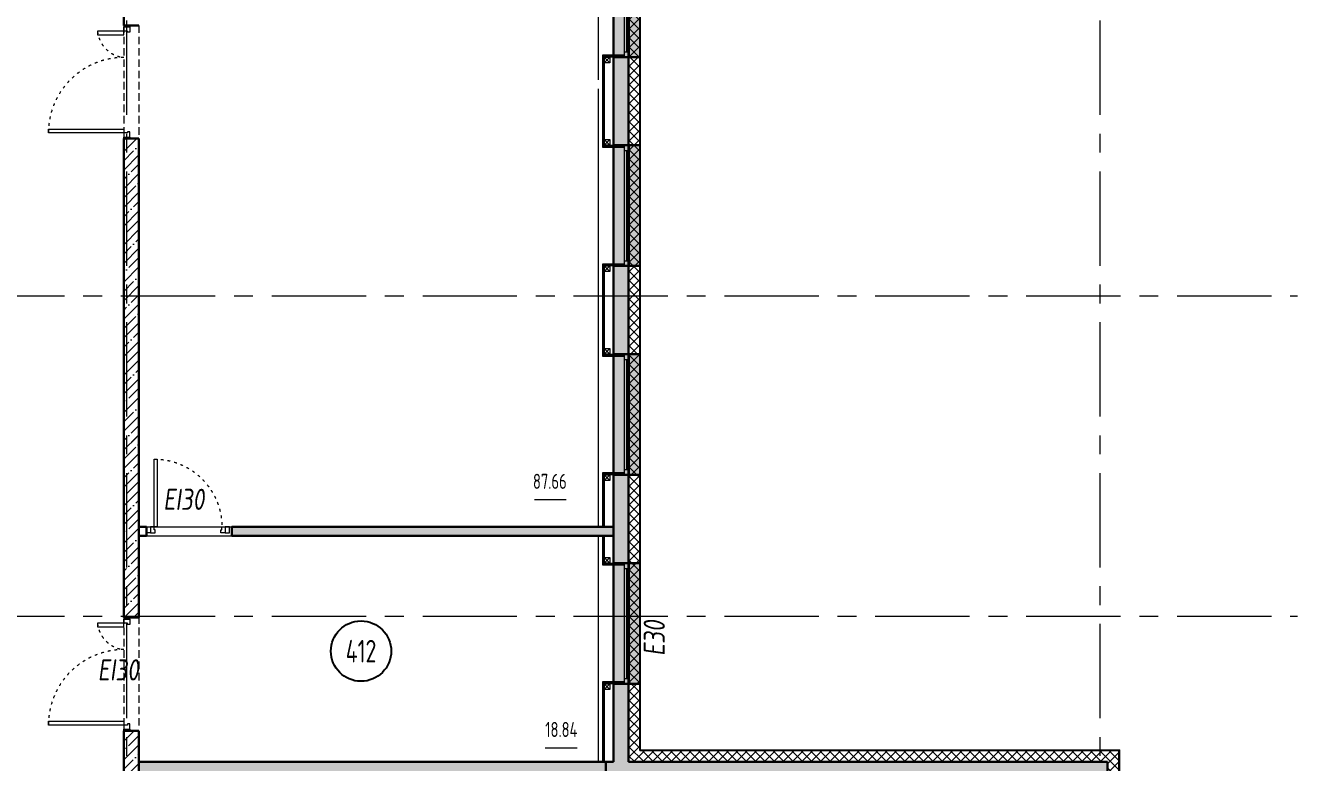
# Model space of a CAD drawing. Header units: millimetres. Extents: x -265044 to 366616, y 0 to 292181.
# Drawn here: x 249181 to 266044, y 64806 to 74580 of the extents above; entities that cross this region are included whole.
import ezdxf
from ezdxf import colors
from ezdxf.entities.mleader import LeaderData, LeaderLine
from ezdxf.enums import TextEntityAlignment as Align
from ezdxf.math import Vec2, Vec3

# ---------------------------------------------------------------- set-up
doc = ezdxf.new("R2010")
doc.units = ezdxf.units.MM
doc.header["$MEASUREMENT"] = 0
for name, pattern in [('ACAD_ISO03W100', [30, 12, -18]), ('ADSK_Штриховая_ш2 п1', [3, 2, -1]), ('CENTER', [2, 1.25, -0.25, 0.25, -0.25])]:
    doc.linetypes.add(name, pattern=pattern)
doc.layers.get('0').update_dxf_attribs({"color": 250, "lineweight": 9})
doc.layers.add('25. ЗАЛИВКА ЗОН', color=7, linetype='Continuous', lineweight=0, transparency=0.2)
for name, color, linetype, lineweight in [('_0', 250, 'Continuous', 9), ('АР_Двери', 5, 'Continuous', 18), ('АР_Маркер экспликации', 239, 'Continuous', 13), ('АР_Навесной фасад', 5, 'Continuous', 5), ('АР_Номер помещения', 1, 'Continuous', 25), ('АР_Окна БЛОК', 250, 'Continuous', 13), ('АР_Оси', 193, 'Continuous', 9), ('АР_Отметки', 250, 'Continuous', 15), ('АР_Перегородки газоблок', 165, 'Continuous', 30), ('АР_Перегородки газоблок_Штрих', 165, 'Continuous', 5), ('АР_Перегородки пеноблок', 174, 'Continuous', 25), ('АР_Подоконники', 163, 'Continuous', 9), ('АР_Помещения_площадь', 19, 'Continuous', 9), ('АР_Сущ Несущая стена', 202, 'Continuous', 30), ('АР_тонкая линия', 250, 'Continuous', 0), ('АР_Утеплитель', 250, 'Continuous', 9), ('АР_Штриховка монолит', 250, 'Continuous', 9)]:
    doc.layers.add(name, color=color, linetype=linetype, lineweight=lineweight)
doc.layers.add('АР_ПБ_Двери', color=7, linetype='Continuous', lineweight=15, true_color=0xdb0000)
doc.styles.add('ISOCPEUR', font='isocpeur.ttf', dxfattribs={"width": 0.7})
doc.styles.get("Standard").update_dxf_attribs({"font": 'isocpeur.ttf'})
doc.styles.add('Архитект', font='isocpeur.ttf', dxfattribs={"width": 0.8, "oblique": 8})
pattern_1 = [(45, (-23384.62, 0), (-123.74369, 123.74369), []), (45, (-23260.87, 0), (-123.74369, 123.74369), [218.75, -43.75, 0, -43.75])]
pattern_2 = [(50, (0, 0), (215.17805, -18.82564), [22.5, -247.5]), (355, (0, 0), (-41.6254, 225.65764), [18, -198]), (100.45144, (17.93, -1.57), (173.55265, 206.832), [19.12206, -210.34263]), (46.1842, (0, 60), (320.1724, -49.65578), [33.75, -371.25]), (96.63564, (26.68, 55.86), (280.3986, 292.23558), [28.6831, -315.51413]), (351.18416, (0, 60), (280.3986, 292.2356), [27, -297]), (21, (30, 45), (179.07212, -120.78567), [22.5, -247.5]), (326, (30, 45), (72.9946, 217.54501), [18, -198]), (71.451445, (44.92, 34.93), (252.06671, 96.75935), [19.12206, -210.34263]), (37.5, (0, 0), (3.647957, 99.868156), [0, -195.6, 0, -201, 0, -198.75]), (7.5, (0, 0), (78.92086, 118.323514), [0, -114.6, 0, -191.1, 0, -75.75]), (327.5, (-66.9, 0), (160.14673, -6.766462), [0, -75, 0, -234, 0, -310.5]), (317.5, (-96.9, 0), (174.95585, 30.031495), [0, -97.5, 0, -155.4, 0, -220.5])]

# ---------------------------------------------------------------- blocks, each defined once
blk = doc.blocks.new('Полуторная_на лестницу')
at = {"color": 8}
for points in [[(75, 80), (75, 1080), (125, 1080), (125, 80)], [(1375, 430), (1375, 80), (1425, 80), (1425, 430)]]:
    blk.add_lwpolyline(points, close=True, dxfattribs=at)
for points in [[(0, 0), (0, 80), (20, 80), (20, 0), (0, 0)], [(20, 80), (20, 0), (90, 0), (90, 30), (75, 30), (75, 80), (20, 80)], [(1480, 80), (1480, 0), (1410, 0), (1410, 30), (1425, 30), (1425, 80), (1480, 80)], [(1500, 0), (1500, 80), (1480, 80), (1480, 0), (1500, 0)]]:
    blk.add_lwpolyline(points, dxfattribs=at)
at = {"color": 8, "linetype": 'ACAD_ISO03W100', "ltscale": 3}
for centre, radius, start, end in [((75, 80), 1000, 0, 90), ((1465, 40), 392, 95.9075, 174.0925)]:
    blk.add_arc(centre, radius, start, end, dxfattribs=at)
blk = doc.blocks.new('*U371')
h = blk.add_hatch(color=8)
h.dxf.hatch_style = 1
h.paths.add_polyline_path([(-1600, -140), (0, -140), (0, 220), (-1600, 220)])
at = {"color": 8, "lineweight": 30}
for p, q in [((-1600, -140), (-1600, 220)), ((0, -140), (0, 220))]:
    blk.add_line(p, q, dxfattribs=at)
at = {"color": 8}
for p, q in [((0, 220), (-1600, 220)), ((-1600, 70), (0, 70)), ((-1600, 0), (0, 0)), ((-1530, 0), (-1530, 70)), ((-1530, 35), (-70, 35)), ((-70, 0), (-70, 70)), ((-1600, -140), (0, -140)), ((-1600, -140), (-1600, -140)), ((-1600, -140), (-1600, -140)), ((0, -140), (0, -140)), ((0, -140), (0, -140))]:
    blk.add_line(p, q, dxfattribs=at)
blk = doc.blocks.new('*U29')
at = {"color": 8}
for points in [[(0, 0), (0, -80), (55, -80), (55, 0), (0, 0)], [(55, -80), (55, 0), (115, 0), (115, -40), (100, -40), (100, -80), (55, -80)], [(1045, -80), (1045, 0), (985, 0), (985, -40), (1000, -40), (1000, -80), (1045, -80)], [(1100, 0), (1100, -80), (1045, -80), (1045, 0), (1100, 0)]]:
    blk.add_lwpolyline(points, dxfattribs=at)
blk.add_lwpolyline([(100, -80), (100, -980), (140, -980), (140, -80)], close=True, dxfattribs=at)
at = {"color": 8, "linetype": 'ACAD_ISO03W100', "ltscale": 3}
blk.add_arc((100, -80), 900, 270, 0, dxfattribs=at)
blk = doc.blocks.new('*U194')
at = {"layer": 'АР_Номер помещения', "color": 8}
blk.add_circle((-20924, -2974), 400, dxfattribs=at)
at = {"layer": 'АР_Помещения_площадь', "color": 8}
blk.add_line((-18301, -10734), (-18723, -10734), dxfattribs=at)
at = {"color": 8, "style": 'ISOCPEUR', "width": 0.7, "flags": 1}
blk.add_attdef('КАТЕГОРИЯ', (-499, -2092), '', height=250, dxfattribs=at)
at = {"layer": 'АР_Номер помещения', "color": 8, "style": 'ISOCPEUR', "width": 0.7}
blk.add_attdef('НОМЕР_ПОМЕЩЕНИЯ', text='', height=300, dxfattribs=at).set_placement((-20924, -2974), align=Align.MIDDLE_CENTER)
at = {"layer": 'АР_Помещения_площадь', "color": 8, "lineweight": 30, "width": 0.7, "flags": 104}
blk.add_attdef('ИМЯ_ПОМЕЩЕНИЯ', text='', height=100, dxfattribs=at).set_placement((158, 1217), align=Align.MIDDLE_CENTER)
at = {"layer": 'АР_Помещения_площадь', "color": 8, "style": 'ISOCPEUR', "width": 0.7}
blk.add_attdef('ПЛОЩАДЬ_ПОМЕЩЕНИЯ', text='', height=200, dxfattribs=at).set_placement((-18296, -10487), align=Align.MIDDLE_RIGHT)
blk = doc.blocks.new('*U195')
at = {"layer": 'АР_Номер помещения', "color": 8}
blk.add_circle((-20130, 1315), 400, dxfattribs=at)
at = {"layer": 'АР_Помещения_площадь', "color": 8}
blk.add_line((-17265, 29), (-17687, 29), dxfattribs=at)
at = {"color": 8, "style": 'ISOCPEUR', "width": 0.7, "flags": 1}
blk.add_attdef('КАТЕГОРИЯ', (-499, -2092), '', height=250, dxfattribs=at)
at = {"layer": 'АР_Номер помещения', "color": 8, "style": 'ISOCPEUR', "width": 0.7}
blk.add_attdef('НОМЕР_ПОМЕЩЕНИЯ', text='', height=300, dxfattribs=at).set_placement((-20130, 1315), align=Align.MIDDLE_CENTER)
at = {"layer": 'АР_Помещения_площадь', "color": 8, "lineweight": 30, "width": 0.7, "flags": 104}
blk.add_attdef('ИМЯ_ПОМЕЩЕНИЯ', text='', height=100, dxfattribs=at).set_placement((158, 1217), align=Align.MIDDLE_CENTER)
at = {"layer": 'АР_Помещения_площадь', "color": 8, "style": 'ISOCPEUR', "width": 0.7}
blk.add_attdef('ПЛОЩАДЬ_ПОМЕЩЕНИЯ', text='', height=200, dxfattribs=at).set_placement((-17260, 276), align=Align.MIDDLE_RIGHT)
blk = doc.blocks.new('_DotSmall')
at = {"color": 8, "linetype": 'ByBlock', "const_width": 0.5}
blk.add_lwpolyline([(-0.0625, 0, 1), (0.0625, 0, 1)], format="xyb", close=True, dxfattribs=at)
blk = doc.blocks.new('A$Ce02d65bd')
at = {"color": 8, "ltscale": 100}
for points in [[(0, 0), (0, 75), (75, 75), (75, 0), (0, 0)], [(0, 0), (75, 75)], [(0, 75), (75, 0)]]:
    blk.add_lwpolyline(points, dxfattribs=at)

msp = doc.modelspace()

# ---------------------------------------------------------------- hatches: boundary and pattern name
at = {"layer": 'АР_Перегородки газоблок_Штрих', "ltscale": 100}
h = msp.add_hatch(dxfattribs=at)
h.set_pattern_fill('AR-CONC', color=8, scale=30)
h.set_pattern_definition(pattern_2)
edge = h.paths.add_edge_path()
edge.add_line((256975.6, 67810.1), (251915.5, 67810.1))
edge.add_line((251915.5, 67810.1), (251915.5, 67930.1))
edge.add_line((251915.5, 67930.1), (256975.6, 67930.1))
h = msp.add_hatch(dxfattribs=at)
h.set_pattern_fill('AR-CONC', color=8, scale=30)
h.set_pattern_definition(pattern_2)
h.paths.add_polyline_path([(250685.3, 64815.7), (256875.6, 64815.7), (256875.6, 64695.7), (250686, 64695.7)])
at = {"layer": 'АР_Утеплитель', "ltscale": 100}
h = msp.add_hatch(dxfattribs=at)
h.set_pattern_fill('ANSI37', color=8, scale=700)
h.set_pattern_definition([(45, (-750086.02, 104359.21), (-61.871843, 61.871843), []), (135, (-750086.02, 104359.21), (-61.871843, -61.871843), [])])
h.paths.add_polyline_path([(263525.6, 64815.7), (257175.6, 64815.7), (257175.6, 82685.7), (246675.6, 82685.7), (246675.6, 86650.7), (211875.6, 86650.7), (211875.6, 82685.7), (206900.4, 82685.7), (206900.4, 82835.7), (211725.6, 82835.7), (211725.6, 86800.7), (246825.6, 86800.7), (246825.6, 82835.7), (257325.6, 82835.7), (257325.6, 64965.7), (263675.6, 64965.7), (263675.6, 54955.7), (250275.6, 54955.7), (250275.6, 61305.7), (242395.6, 61305.7), (242395.6, 66495.7), (234160.3, 66495.7), (234160.3, 66245.7), (234010.3, 66245.7), (234010.3, 66645.7), (242545.6, 66645.7), (242545.6, 61455.7), (250425.6, 61455.7), (250425.6, 55105.7), (263525.6, 55105.7)])
at = {"layer": 'АР_Штриховка монолит', "ltscale": 100}
h = msp.add_hatch(dxfattribs=at)
h.set_pattern_fill('ANSI35', color=8, scale=500)
h.paths.add_polyline_path([(263525.6, 64815.7), (257175.6, 64815.7), (257175.6, 82486), (256975.6, 82485.3), (256975.6, 64815.7), (256875.6, 64815.7), (256875.6, 63707.4), (257175.6, 63707.4), (257175.6, 64615.7), (263325.6, 64615.7), (263525.6, 64615.7)])
h = msp.add_hatch(dxfattribs=at)
h.set_pattern_fill('ANSI35', color=8, scale=700)
h.set_pattern_definition(pattern_1)
h.paths.add_polyline_path([(250685.6, 73080.2), (250485.6, 73080.2), (250485.6, 69052.9), (250685.6, 69052.9)])
h = msp.add_hatch(dxfattribs=at)
h.set_pattern_fill('ANSI35', color=8, scale=700)
h.set_pattern_definition(pattern_1)
h.paths.add_polyline_path([(250685.6, 69122.2), (250485.6, 69122.2), (250485.6, 66728.5), (250685.6, 66728.5)])
h = msp.add_hatch(dxfattribs=at)
h.set_pattern_fill('ANSI35', color=8, scale=700)
h.set_pattern_definition([(45, (-763067.2, 159043.4), (-123.743687, 123.743687), []), (45, (-762943.45, 159043.4), (-123.743687, 123.743687), [218.75, -43.75, 0, -43.75])])
h.paths.add_polyline_path([(250685.6, 65228.5), (250485.6, 65228.5), (250485.6, 63505.4), (250685.6, 63505.4)])

# ---------------------------------------------------------------- linework, layer by layer
at = {"color": 8}
for points in [[(257117.5, 74185.7), (256828.4, 74185.7), (256828.4, 72965.7), (257117.5, 72965.7)], [(257117.5, 74173.2), (256840.9, 74173.2), (256840.9, 72978.2), (257117.5, 72978.2)], [(257097.9, 74160.7), (256853.4, 74160.7), (256853.4, 72990.7), (257060.3, 72990.7)], [(257117.5, 71415.7), (256828.4, 71415.7), (256828.4, 70195.7), (257117.5, 70195.7)], [(257117.5, 71403.2), (256840.9, 71403.2), (256840.9, 70208.2), (257117.5, 70208.2)], [(257097.9, 71390.7), (256853.4, 71390.7), (256853.4, 70220.7), (257060.3, 70220.7)], [(257117.5, 68645.7), (256828.4, 68645.7), (256828.4, 67930.1)], [(257117.5, 68633.2), (256840.9, 68633.2), (256840.9, 67930.1)], [(257097.9, 68620.7), (256853.4, 68620.7), (256853.4, 67930.1)], [(256828.4, 67810.1), (256828.4, 67425.7), (257117.5, 67425.7)], [(256840.9, 67810.1), (256840.9, 67438.2), (257117.5, 67438.2)], [(256853.4, 67810.1), (256853.4, 67450.7), (257060.3, 67450.7)], [(257117.5, 65875.7), (256828.4, 65875.7), (256828.4, 64815.7)], [(257117.5, 65863.2), (256840.9, 65863.2), (256840.9, 64815.7)], [(257097.9, 65850.7), (256853.4, 65850.7), (256853.4, 64815.7)]]:
    msp.add_lwpolyline(points, dxfattribs=at)
at = {"layer": '25. ЗАЛИВКА ЗОН', "color": 8, "lineweight": 13, "ltscale": 500}
for p, q in [((250785.5, 67930.1), (251915.5, 67930.1)), ((250785.5, 67810.1), (251915.5, 67810.1))]:
    msp.add_line(p, q, dxfattribs=at)
at = {"layer": 'АР_Навесной фасад', "color": 8, "ltscale": 100}
for p, q in [((257325.6, 64965.7), (257325.6, 82835.7)), ((257335.6, 64975.7), (257335.6, 82845.7)), ((257325.6, 64965.7), (263676, 64965.7)), ((257335.6, 64975.7), (263686, 64975.7))]:
    msp.add_line(p, q, dxfattribs=at)
for points in [[(263675.6, 54955.7), (263676, 64965.7)], [(263685.6, 54945.7), (263686, 64975.7)]]:
    msp.add_lwpolyline(points, dxfattribs=at)
at = {"layer": 'АР_Оси', "color": 8, "linetype": 'CENTER', "ltscale": 1000}
for p, q in [((250525.6, 53394.4), (250525.6, 87701.9)), ((250525.6, 53394.4), (250525.6, 87701.9)), ((257175.6, 53394.4), (257175.6, 87701.9)), ((263425.6, 53394.4), (263425.6, 87701.9)), ((182446.9, 70995.7), (266044, 70995.7)), ((182446.9, 66745.7), (266044, 66745.7))]:
    msp.add_line(p, q, dxfattribs=at)
at = {"layer": 'АР_Перегородки газоблок', "color": 8, "ltscale": 100}
for points in [[(250685.6, 67930.1), (250785.5, 67930.1), (250785.5, 67810.1)], [(250685.6, 67810.1), (250785.5, 67810.1)], [(251915.5, 67930.1), (256975.6, 67930.1)], [(251915.5, 67810.1), (251915.5, 67930.1), (256975.6, 67930.1)], [(256975.6, 67810.1), (251915.5, 67810.1)], [(251915.5, 67810.1), (256975.6, 67810.1)], [(256875.6, 64815.7), (250685.6, 64815.7)]]:
    msp.add_lwpolyline(points, dxfattribs=at)
at = {"layer": 'АР_Перегородки пеноблок', "color": 8, "lineweight": 30}
msp.add_line((257176, 65133.6), (257176, 65233.6), dxfattribs=at)
at = {"layer": 'АР_Подоконники', "color": 8, "ltscale": 100}
for p, q in [((256775.6, 73860.7), (256775.6, 81866.1)), ((256775.6, 67930.1), (256775.6, 73740.7)), ((256775.6, 64815.7), (256775.6, 67810.1))]:
    msp.add_line(p, q, dxfattribs=at)
at = {"layer": 'АР_Сущ Несущая стена', "color": 8, "ltscale": 100}
for p, q in [((257175.6, 64815.7), (257175.6, 82685.7)), ((250485.6, 82485.7), (250485.6, 74580.2)), ((256975.6, 64815.7), (256975.6, 82485.7)), ((250685.6, 74580.2), (250485.6, 74580.2)), ((256975.6, 72990.7), (256975.6, 74160.7)), ((250485.6, 73080.2), (250485.6, 70622.2)), ((250685.6, 73080.2), (250485.6, 73080.2)), ((250685.6, 73080.2), (250485.6, 73080.2)), ((250685.6, 73080.2), (250685.6, 66728.5)), ((250485.6, 70661.9), (250485.6, 66728.5)), ((250685.6, 66728.5), (250485.6, 66728.5)), ((250485.6, 65228.5), (250485.6, 63505.4)), ((250685.6, 65228.5), (250485.6, 65228.5)), ((250685.6, 65228.5), (250685.6, 63505.4)), ((256875.6, 64815.7), (256975.6, 64815.7)), ((256875.6, 63707.4), (256875.6, 64815.7)), ((257175.6, 64815.7), (263525.6, 64815.7)), ((263525.6, 55105.7), (263525.6, 64815.7))]:
    msp.add_line(p, q, dxfattribs=at)
at = {"layer": 'АР_тонкая линия', "color": 8, "linetype": 'ADSK_Штриховая_ш2 п1', "ltscale": 50}
for p, q in [((250485.6, 74580.2), (250485.6, 73080.2)), ((250685.6, 74580.3), (250685.6, 73080.2)), ((250485.6, 72590.7), (250485.6, 70890.7)), ((250685.6, 72590.7), (250685.6, 70890.7)), ((250485.6, 66745.7), (250485.6, 65245.7)), ((250685.6, 66745.7), (250685.6, 65245.7))]:
    msp.add_line(p, q, dxfattribs=at)

# ---------------------------------------------------------------- block references
at = {"layer": '_0', "color": 8, "lineweight": -3, "ltscale": 500, "rotation": 270}
for p in [(256853.4, 74160.7), (256853.4, 73065.7), (256853.4, 71390.7), (256853.4, 70295.7), (256853.4, 68620.7), (256853.4, 67525.7), (256853.4, 65850.7)]:
    msp.add_blockref('A$Ce02d65bd', p, dxfattribs=at)
at = {"layer": 'АР_Двери', "color": 8, "rotation": 90.00000000000001}
for p in [(250565.6, 73080.2), (250565.6, 65228.5)]:
    msp.add_blockref('Полуторная_на лестницу', p, dxfattribs=at)
at = {"layer": 'АР_Двери', "color": 8, "xscale": -1, "rotation": 180}
msp.add_blockref('*U29', (250785.5, 67850.1), dxfattribs=at)
at = {"layer": 'АР_Маркер экспликации', "color": 8}
ref = msp.add_blockref('*U194', (274651.8, 79021.9), dxfattribs=at)
ref.add_attrib('НОМЕР_ПОМЕЩЕНИЯ', '411', dxfattribs={"layer": 'АР_Номер помещения', "color": 8, "height": 300, "style": 'ISOCPEUR', "width": 0.7}).set_placement((253727.4, 76048), align=Align.MIDDLE_CENTER)
ref.add_attrib('ПЛОЩАДЬ_ПОМЕЩЕНИЯ', '87.66', dxfattribs={"layer": 'АР_Помещения_площадь', "color": 8, "height": 200, "style": 'ISOCPEUR', "width": 0.7}).set_placement((256356.2, 68534.5), align=Align.MIDDLE_RIGHT)
ref = msp.add_blockref('*U195', (273759.4, 64968.2), dxfattribs=at)
ref.add_attrib('НОМЕР_ПОМЕЩЕНИЯ', '412', dxfattribs={"layer": 'АР_Номер помещения', "color": 8, "height": 300, "style": 'ISOCPEUR', "width": 0.7}).set_placement((253629.5, 66283.2), align=Align.MIDDLE_CENTER)
ref.add_attrib('ПЛОЩАДЬ_ПОМЕЩЕНИЯ', '18.84', dxfattribs={"layer": 'АР_Помещения_площадь', "color": 8, "height": 200, "style": 'ISOCPEUR', "width": 0.7}).set_placement((256499.3, 65244.1), align=Align.MIDDLE_RIGHT)
at = {"layer": 'АР_Окна БЛОК', "color": 8, "rotation": 270}
for p in [(257115.6, 74160.7), (257115.6, 71390.7), (257115.6, 68620.7), (257115.6, 65850.7)]:
    msp.add_blockref('*U371', p, dxfattribs=at)

# ---------------------------------------------------------------- texts
at = {"layer": 'АР_ПБ_Двери', "color": 8, "lineweight": 35, "style": 'Архитект', "oblique": 8, "width": 0.8}
for p in [(251008.2, 68156.4), (250138.9, 65894.6)]:
    msp.add_text('EI30', height=280, dxfattribs=at).set_placement(p)
msp.add_text('E30', height=280, rotation=90, dxfattribs=at).set_placement((257656.7, 66219.2))

# ---------------------------------------------------------------- leaders
at = {"layer": 'АР_Отметки', "color": 8}
ml = msp.add_multileader_mtext('Standard', dxfattribs=at)
ml.set_content('+9,800', color=8, style='ISOCPEUR')
ml.set_leader_properties(color=8, linetype='Continuous', lineweight=-1)
ml.set_arrow_properties(name='DOTSMALL')
ml.build(insert=Vec2(0, 0))
ml.multileader.update_dxf_attribs({"has_text_frame": 1, "text_left_attachment_type": 4, "text_right_attachment_type": 4, "dogleg_length": 100, "arrow_head_size": 180})
ctx = ml.context
ctx.base_point, ctx.char_height, ctx.arrow_head_size, ctx.landing_gap_size, ctx.plane_origin = Vec3(249563.4, 81908.8), 250, 180, 50, Vec3(249314, 81248)
ctx.left_attachment, ctx.right_attachment = 4, 4
notes = []
notes.append((ctx, [(0, (0, 0, 0), (0, 0), (1, 0), 1, [])]))
ctx.mtext.insert, ctx.mtext.width, ctx.mtext.line_spacing_style, ctx.mtext.flow_direction = Vec3(249613.4, 82242.1), 852.697, 2, 5
ml = msp.add_multileader_mtext('Standard', dxfattribs=at)
ml.set_content('+9,800', color=8, style='ISOCPEUR')
ml.set_leader_properties(color=8, linetype='Continuous', lineweight=-1)
ml.set_arrow_properties(name='DOTSMALL')
ml.build(insert=Vec2(0, 0))
ml.multileader.update_dxf_attribs({"has_text_frame": 1, "text_left_attachment_type": 4, "text_right_attachment_type": 4, "dogleg_length": 100, "arrow_head_size": 180})
ctx = ml.context
ctx.base_point, ctx.char_height, ctx.arrow_head_size, ctx.landing_gap_size, ctx.plane_origin = Vec3(249563.4, 81908.8), 250, 180, 50, Vec3(249314, 81248)
ctx.left_attachment, ctx.right_attachment = 4, 4
notes.append((ctx, [(0, (0, 0, 0), (0, 0), (1, 0), 1, [])]))
ctx.mtext.insert, ctx.mtext.width, ctx.mtext.line_spacing_style, ctx.mtext.flow_direction = Vec3(249613.4, 82242.1), 852.697, 2, 5
for ctx, leaders in notes:
    for number, flags, end, landing, length, lines in leaders:
        leader = LeaderData()
        leader.index, (leader.has_last_leader_line, leader.has_dogleg_vector, leader.attachment_direction) = number, flags
        leader.last_leader_point, leader.dogleg_vector, leader.dogleg_length = Vec3(end), Vec3(landing), length
        for number, points, colour, breaks in lines:
            line = LeaderLine()
            line.index, line.vertices, line.color, line.breaks = number, Vec3.list(points), colors.encode_raw_color(colour), breaks
            leader.lines.append(line)
        ctx.leaders.append(leader)

doc.saveas('drawing.dxf')
